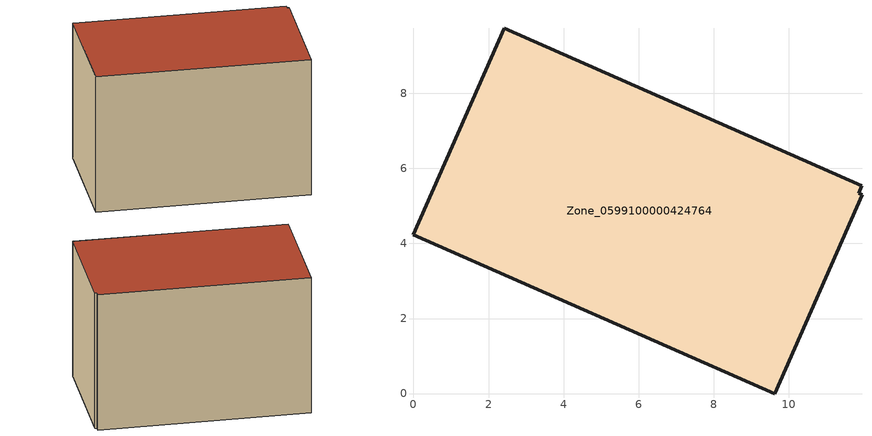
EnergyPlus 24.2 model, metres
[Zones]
Zone_0599100000424764
 floor ground (C_G): 0,4.24 2.42,9.73 11.95,5.53 11.87,5.34 11.95,5.3 9.62,0 z0
 wall outside (C_F): 2.42,9.73 0,4.24 9.62,0 11.95,5.3 11.87,5.34 11.95,5.53 2.42,9.73 z0:7.21
 roof outside (C_R): 0,4.24 9.62,0 11.95,5.3 11.87,5.34 11.95,5.53 2.42,9.73 z7.21
[BUILDING]
Pand.0599100000424764: North Axis=0; Terrain=City; Loads Convergence Tolerance Value=0.04; Temperature Convergence Tolerance Value=0.4; Solar Distribution=FullExterior; Maximum Number of Warmup Days=25; Minimum Number of Warmup Days=1
[Site:Location]
Rotterdam.The.Hague.AP_ZH_NLD Design_Conditions: Latitude=51.96; Longitude=4.45; Time Zone=1; Elevation=-4.5
[SITE:GROUNDTEMPERATURE:BUILDINGSURFACE]
18, 18, 18, 18, 18, 18, 18, 18, 18, 18, 18, 18
[MATERIAL] Thermal Absorptance=0.9; Solar Absorptance=0.7; Visible Absorptance=0.7
Name | Roughness | Thickness | Conductivity | Density | Specific Heat
G.TI.2006-2014 | MediumSmooth | 0.15 | 0.06 | 540 | 1210
F.TI.2006-2014 | Rough | 0.3 | 0.12 | 1920 | 840
R.TI.2006-2014 | MediumRough | 0.2 | 0.08 | 1500 | 1000
[CONSTRUCTION]
C_G: G.TI.2006-2014
C_F: F.TI.2006-2014
C_R: R.TI.2006-2014
[ZONE]
Zone_0599100000424764: Type=1; Multiplier=1; Ceiling Height=Autocalculate; Volume=Autocalculate; Floor Area=autocalculate; Part of Total Floor Area=Yes
[ZONEINFILTRATION:DESIGNFLOWRATE]
Infil_Zone_0599100000424764: Zone or ZoneList or Space or SpaceList=Zone_0599100000424764; Schedule=AlwaysOn; Design Flow Rate Calculation Method=Flow/Area; Flow Rate per Floor Area=0.0015; Constant Term Coefficient=1; Temperature Term Coefficient=0; Velocity Term Coefficient=0; Velocity Squared Term Coefficient=0
[HVACTEMPLATE:ZONE:IDEALLOADSAIRSYSTEM]
Zone_0599100000424764: Maximum Heating Supply Air Temperature=50; Minimum Cooling Supply Air Temperature=13; Maximum Heating Supply Air Humidity Ratio=0.0156; Minimum Cooling Supply Air Humidity Ratio=0.0077; Heating Limit=NoLimit; Cooling Limit=NoLimit; Dehumidification Control Type=ConstantSensibleHeatRatio; Cooling Sensible Heat Ratio=0.7; Dehumidification Setpoint=60; Humidification Control Type=None; Humidification Setpoint=30; Outdoor Air Method=None; Outdoor Air Flow Rate per Person=0.00944; Outdoor Air Flow Rate per Zone Floor Area=0; Outdoor Air Flow Rate per Zone=0; Demand Controlled Ventilation Type=None; Outdoor Air Economizer Type=NoEconomizer; Heat Recovery Type=None; Sensible Heat Recovery Effectiveness=0.7; Latent Heat Recovery Effectiveness=0.65
[ZONECONTROL:THERMOSTAT]
ThermostatControl_Zone_0599100000424764: Zone or ZoneList=Zone_0599100000424764; Control Type Schedule=DualSetpointControlType; Control 1=Thermostat_Zone_0599100000424764; Temperature Difference Between Cutout And Setpoint=0
[THERMOSTATSETPOINT:DUALSETPOINT]
Thermostat_Zone_0599100000424764: Heating Setpoint Temperature Schedule=HeatingSetpoint_Zone_0599100000424764; Cooling Setpoint Temperature Schedule=CoolingSetpoint_Zone_0599100000424764
[SCHEDULE:COMPACT]
HeatingSetpoint_Zone_0599100000424764: Through: 12/31, For: AllDays, Until: 24:00, 21
CoolingSetpoint_Zone_0599100000424764: Through: 12/31, For: AllDays, Until: 24:00, 24
DualSetpointControlType: Through: 12/31, For: AllDays, Until: 24:00, 4
AlwaysOn: Through: 12/31, For: AllDays, Until: 24:00, 1
